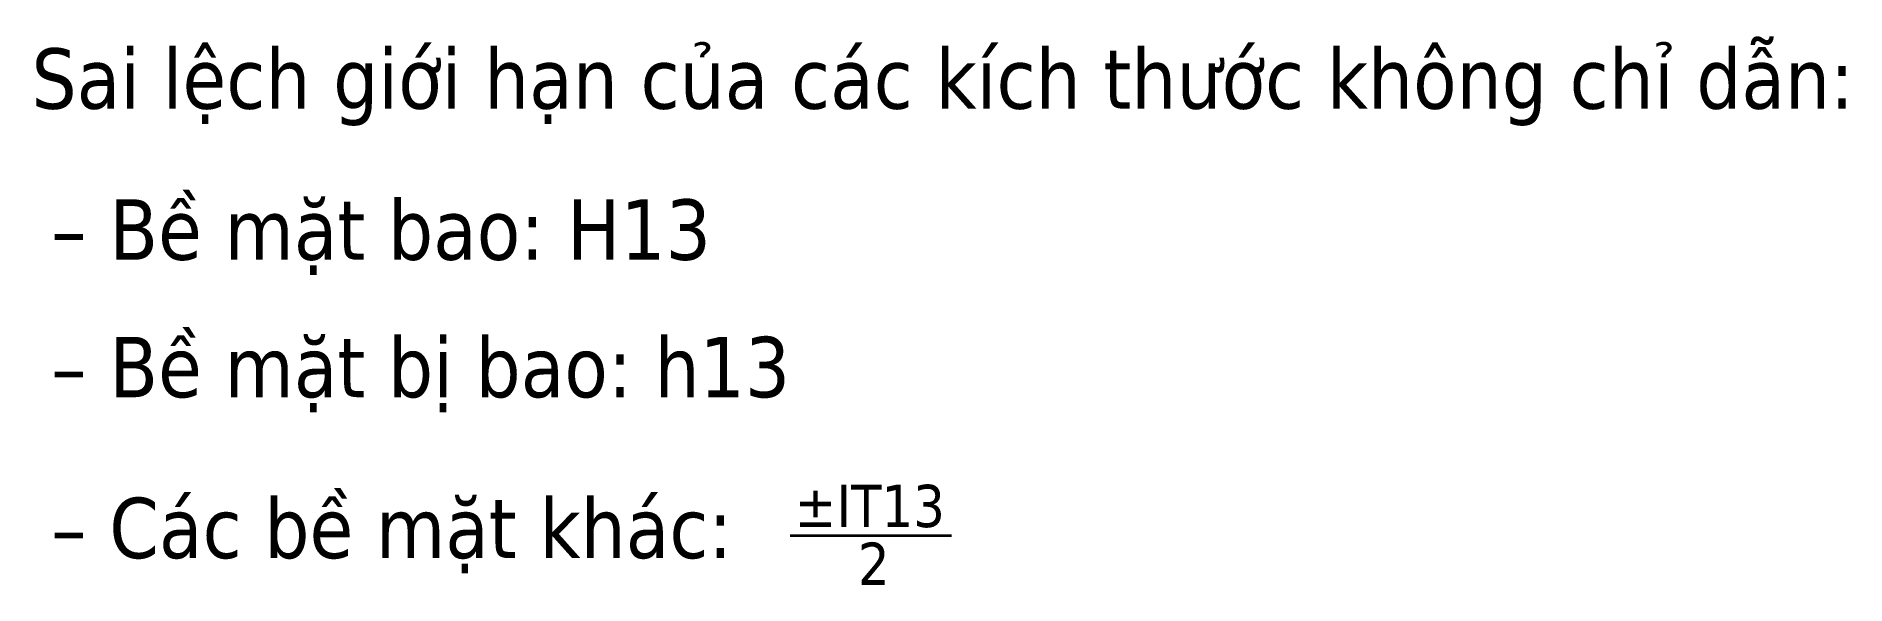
# Paper-space layout 'Sheet' of a CAD drawing. Header units: millimetres. Extents: x 236 to 340, y 76 to 108.
import ezdxf

# ---------------------------------------------------------------- set-up
doc = ezdxf.new("R2010")
doc.units = ezdxf.units.MM
doc.layers.add('Symbol (ISO)', color=7, linetype='Continuous', lineweight=25)

psp = doc.layouts.new('Sheet')

# ---------------------------------------------------------------- linework, layer by layer
at = {"layer": 'Symbol (ISO)', "linetype": 'Continuous', "lineweight": 35}
psp.add_line((279.26, 78.57), (288.61, 78.57), dxfattribs=at)

# ---------------------------------------------------------------- texts
at = {"layer": 'Symbol (ISO)', "attachment_point": 1}
for s, insert, char_height in [('\\fTahoma|b0|i0;\\W1.;Sai lệch giới hạn của các kích thước không chỉ dẫn:', (235.25, 106.82), 3.5), ('\\fTahoma|b0|i0;\\W1.; – Bề mặt bao: H13', (235.07, 98.06), 3.5), ('\\fTahoma|b0|i0;\\W1.; – Bề mặt bị bao: h13', (235.07, 90.09), 3.5), ('\\fTahoma|b0|i0;\\W1.; – Các bề mặt khác: ', (235.07, 80.76), 3.5), ('\\fTahoma|b0|i0;\\W1.;±IT13', (279.52, 81.51), 2.45), ('\\fTahoma|b0|i0;\\W1.;2', (283.19, 78.16), 2.45)]:
    psp.add_mtext(s, dxfattribs=dict(at, insert=insert, char_height=char_height))

doc.saveas('drawing.dxf')
